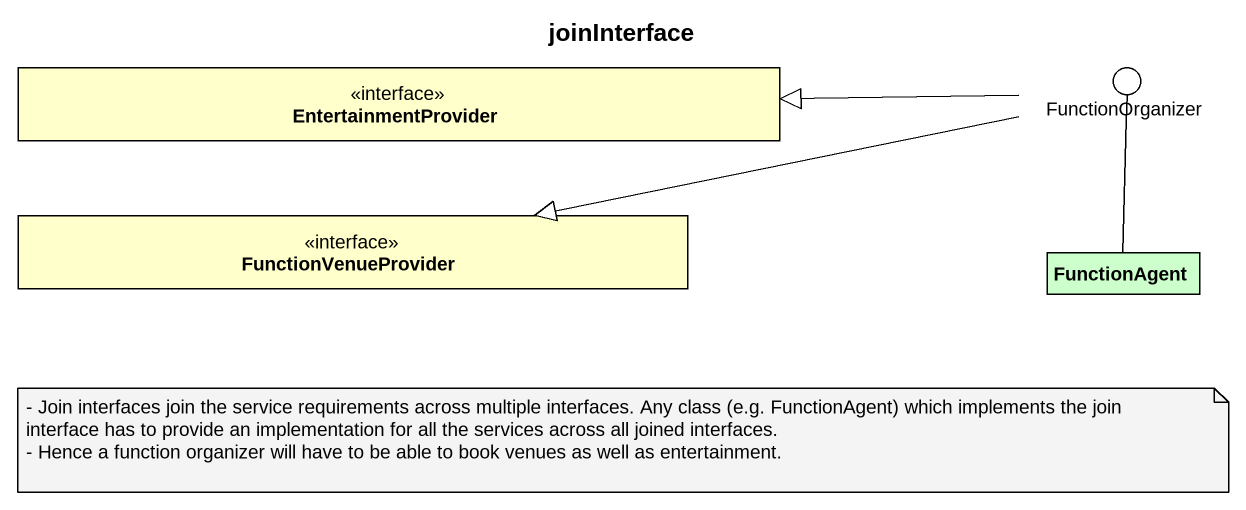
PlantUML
@startuml
title joinInterface
allowmixing
hide circle
hide empty members
interface EntertainmentProvider #FFFFCC
() FunctionOrganizer #FFFFCC
interface FunctionVenueProvider #FFFFCC
class FunctionAgent #CCFFCC
FunctionOrganizer -left-|> EntertainmentProvider
FunctionOrganizer -left-|> FunctionVenueProvider
FunctionAgent -up- FunctionOrganizer
note as N1
  - Join interfaces join the service requirements across multiple interfaces. Any class (e.g. FunctionAgent) which implements the join interface has to provide an implementation for all the services across all joined interfaces.
  - Hence a function organizer will have to be able to book venues as well as entertainment.
end note
@enduml
